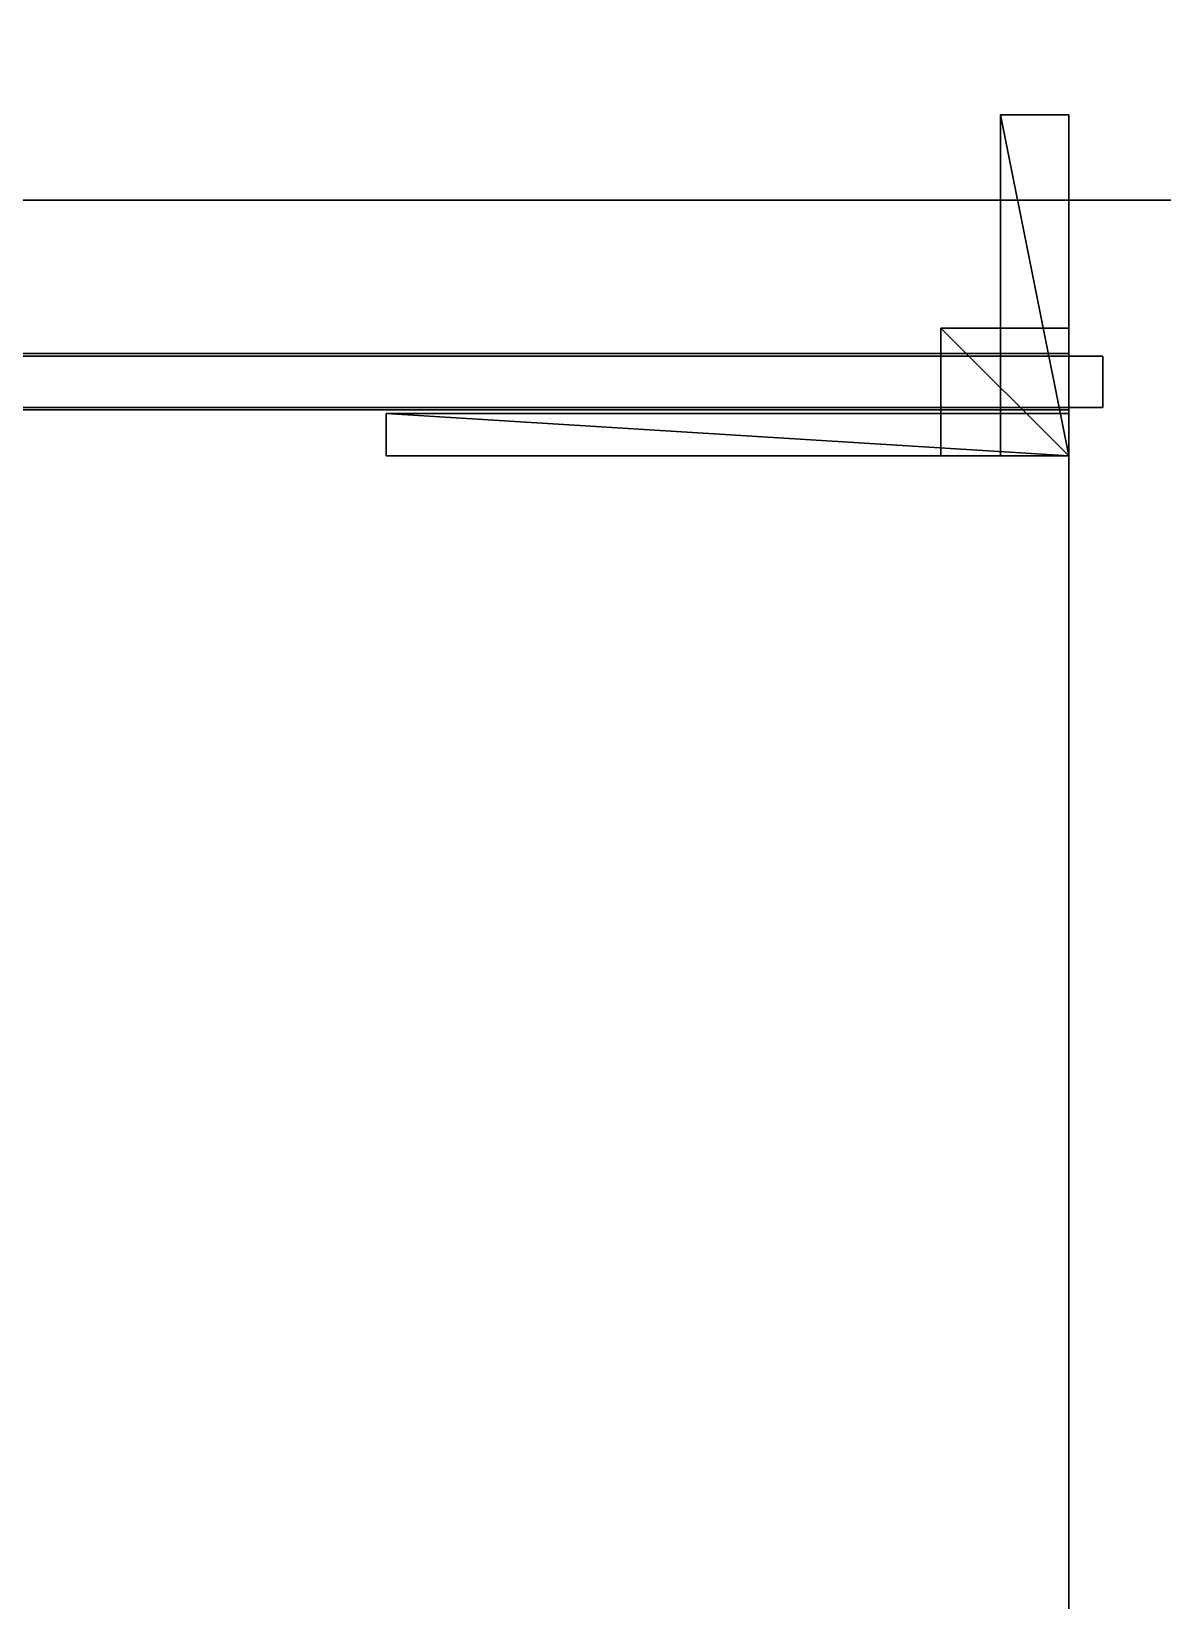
# Model space of a CAD drawing. Extents: x 0 to 5507, y -6518 to 0.
# Drawn here: x 1275.4 to 1408, y -1682.2 to -1498.2 of the extents above; entities that cross this region are included whole.
import ezdxf

# ---------------------------------------------------------------- set-up
doc = ezdxf.new("R2010")
doc.units = 0
for name, color, linetype in [('LAYER0', 7, 'CONTINUOUS'), ('LAYER1', 7, 'CONTINUOUS'), ('LAYER12', 2, 'CONTINUOUS'), ('LAYER13', 37, 'CONTINUOUS'), ('LAYER14', 253, 'CONTINUOUS'), ('LAYER15', 253, 'CONTINUOUS'), ('LAYER16', 253, 'CONTINUOUS'), ('LAYER17', 253, 'CONTINUOUS'), ('LAYER18', 253, 'CONTINUOUS'), ('LAYER19', 253, 'CONTINUOUS'), ('LAYER28', 2, 'CONTINUOUS'), ('LAYER29', 37, 'CONTINUOUS'), ('LAYER3', 45, 'CONTINUOUS'), ('LAYER30', 253, 'CONTINUOUS'), ('LAYER31', 253, 'CONTINUOUS'), ('LAYER32', 253, 'CONTINUOUS'), ('LAYER33', 253, 'CONTINUOUS'), ('LAYER34', 253, 'CONTINUOUS'), ('LAYER35', 253, 'CONTINUOUS'), ('LAYER36', 45, 'CONTINUOUS'), ('LAYER37', 45, 'CONTINUOUS'), ('LAYER38', 45, 'CONTINUOUS'), ('LAYER39', 45, 'CONTINUOUS'), ('LAYER40', 45, 'CONTINUOUS'), ('LAYER41', 45, 'CONTINUOUS'), ('LAYER42', 45, 'CONTINUOUS'), ('LAYER43', 45, 'CONTINUOUS'), ('LAYER44', 45, 'CONTINUOUS')]:
    doc.layers.add(name, color=color, linetype=linetype)

msp = doc.modelspace()

# ---------------------------------------------------------------- linework, layer by layer
at = {"layer": 'LAYER0', "invisible_edges": 1}
for points in [[(5507, 0), (0, -6518), (0, 0), (5507, 0)], [(5507, -6518, 5), (0, 0, 5), (0, -6518, 5), (5507, -6518, 5)], [(0, 0, 5), (5507, -6518, 5), (5507, 0, 5), (0, 0, 5)], [(0, -6518), (5507, 0), (5507, -6518), (0, -6518)]]:
    msp.add_3dface(points, dxfattribs=at)
at = {"layer": 'LAYER1'}
for points, invisible_edges in [([(1039, -1518, 5), (3202, -1368, 5), (3052, -1518, 5), (1039, -1518, 5)], 3), ([(3202, -1368, 5), (1039, -1518, 5), (1039, -1368, 5), (3202, -1368, 5)], 1), ([(3052, -1518, 2340), (1039, -1518, 5), (3052, -1518, 5), (3052, -1518, 2340)], 1), ([(1039, -1518, 5), (3052, -1518, 2340), (1039, -1518, 2340), (1039, -1518, 5)], 1)]:
    msp.add_3dface(points, dxfattribs=dict(at, invisible_edges=invisible_edges))
at = {"layer": 'LAYER12'}
for points in [[(1317, -1548, 2259.5), (1317, -1543, 2236.5), (1317, -1548, 2236.5), (1317, -1548, 2259.5)], [(1317, -1543, 2259.5), (1317, -1543, 2236.5), (1317, -1548, 2259.5), (1317, -1543, 2259.5)], [(1397, -1548, 2259.5), (1317, -1543, 2259.5), (1317, -1548, 2259.5), (1397, -1548, 2259.5)], [(1397, -1543, 2259.5), (1317, -1543, 2259.5), (1397, -1548, 2259.5), (1397, -1543, 2259.5)], [(1317, -1543, 2236.5), (1397, -1548, 2236.5), (1317, -1548, 2236.5), (1317, -1543, 2236.5)], [(1397, -1543, 2236.5), (1397, -1548, 2236.5), (1317, -1543, 2236.5), (1397, -1543, 2236.5)], [(1317, -1543, 2259.5), (1397, -1543, 2236.5), (1317, -1543, 2236.5), (1317, -1543, 2259.5)], [(1397, -1543, 2259.5), (1397, -1543, 2236.5), (1317, -1543, 2259.5), (1397, -1543, 2259.5)], [(1397, -1548, 2236.5), (1397, -1543, 2259.5), (1397, -1548, 2259.5), (1397, -1548, 2236.5)], [(1397, -1543, 2236.5), (1397, -1543, 2259.5), (1397, -1548, 2236.5), (1397, -1543, 2236.5)], [(1317, -1548, 2236.5), (1397, -1548, 2259.5), (1317, -1548, 2259.5), (1317, -1548, 2236.5)], [(1397, -1548, 2236.5), (1397, -1548, 2259.5), (1317, -1548, 2236.5), (1397, -1548, 2236.5)]]:
    msp.add_3dface(points, dxfattribs=at)
at = {"layer": 'LAYER13', "invisible_edges": 1}
for points in [[(1397, -1548, 2259.5), (1317, -1543, 2259.5), (1317, -1548, 2259.5), (1397, -1548, 2259.5)], [(1317, -1543, 2259.5), (1397, -1548, 2259.5), (1397, -1543, 2259.5), (1317, -1543, 2259.5)], [(1317, -1543, 2259.5), (1317, -1548, 2236.5), (1317, -1548, 2259.5), (1317, -1543, 2259.5)], [(1317, -1548, 2236.5), (1317, -1543, 2259.5), (1317, -1543, 2236.5), (1317, -1548, 2236.5)], [(1397, -1543, 2236.5), (1317, -1548, 2236.5), (1317, -1543, 2236.5), (1397, -1543, 2236.5)], [(1317, -1548, 2236.5), (1397, -1543, 2236.5), (1397, -1548, 2236.5), (1317, -1548, 2236.5)], [(1317, -1543, 2259.5), (1397, -1543, 2236.5), (1317, -1543, 2236.5), (1317, -1543, 2259.5)], [(1397, -1543, 2236.5), (1317, -1543, 2259.5), (1397, -1543, 2259.5), (1397, -1543, 2236.5)], [(1397, -1543, 2236.5), (1397, -1548, 2259.5), (1397, -1548, 2236.5), (1397, -1543, 2236.5)], [(1397, -1548, 2259.5), (1397, -1543, 2236.5), (1397, -1543, 2259.5), (1397, -1548, 2259.5)], [(1397, -1548, 2259.5), (1317, -1548, 2236.5), (1397, -1548, 2236.5), (1397, -1548, 2259.5)], [(1317, -1548, 2236.5), (1397, -1548, 2259.5), (1317, -1548, 2259.5), (1317, -1548, 2236.5)]]:
    msp.add_3dface(points, dxfattribs=at)
at = {"layer": 'LAYER14'}
for points in [[(1382, -1548, 2259.5), (1382, -1533, 2244.5), (1382, -1548, 2244.5), (1382, -1548, 2259.5)], [(1382, -1533, 2259.5), (1382, -1533, 2244.5), (1382, -1548, 2259.5), (1382, -1533, 2259.5)], [(1397, -1548, 2259.5), (1382, -1533, 2259.5), (1382, -1548, 2259.5), (1397, -1548, 2259.5)], [(1397, -1533, 2259.5), (1382, -1533, 2259.5), (1397, -1548, 2259.5), (1397, -1533, 2259.5)], [(1382, -1533, 2244.5), (1397, -1548, 2244.5), (1382, -1548, 2244.5), (1382, -1533, 2244.5)], [(1397, -1533, 2244.5), (1397, -1548, 2244.5), (1382, -1533, 2244.5), (1397, -1533, 2244.5)], [(1382, -1533, 2259.5), (1397, -1533, 2244.5), (1382, -1533, 2244.5), (1382, -1533, 2259.5)], [(1397, -1533, 2259.5), (1397, -1533, 2244.5), (1382, -1533, 2259.5), (1397, -1533, 2259.5)], [(1397, -1548, 2244.5), (1397, -1533, 2259.5), (1397, -1548, 2259.5), (1397, -1548, 2244.5)], [(1397, -1533, 2244.5), (1397, -1533, 2259.5), (1397, -1548, 2244.5), (1397, -1533, 2244.5)], [(1382, -1548, 2244.5), (1397, -1548, 2259.5), (1382, -1548, 2259.5), (1382, -1548, 2244.5)], [(1397, -1548, 2244.5), (1397, -1548, 2259.5), (1382, -1548, 2244.5), (1397, -1548, 2244.5)]]:
    msp.add_3dface(points, dxfattribs=at)
at = {"layer": 'LAYER15'}
for points in [[(1382, -1548, 2259.5), (1382, -1533, 2244.5), (1382, -1548, 2244.5), (1382, -1548, 2259.5)], [(1382, -1533, 2259.5), (1382, -1533, 2244.5), (1382, -1548, 2259.5), (1382, -1533, 2259.5)], [(1397, -1548, 2259.5), (1382, -1533, 2259.5), (1382, -1548, 2259.5), (1397, -1548, 2259.5)], [(1397, -1533, 2259.5), (1382, -1533, 2259.5), (1397, -1548, 2259.5), (1397, -1533, 2259.5)], [(1382, -1533, 2244.5), (1397, -1548, 2244.5), (1382, -1548, 2244.5), (1382, -1533, 2244.5)], [(1397, -1533, 2244.5), (1397, -1548, 2244.5), (1382, -1533, 2244.5), (1397, -1533, 2244.5)], [(1382, -1533, 2259.5), (1397, -1533, 2244.5), (1382, -1533, 2244.5), (1382, -1533, 2259.5)], [(1397, -1533, 2259.5), (1397, -1533, 2244.5), (1382, -1533, 2259.5), (1397, -1533, 2259.5)], [(1397, -1548, 2244.5), (1397, -1533, 2259.5), (1397, -1548, 2259.5), (1397, -1548, 2244.5)], [(1397, -1533, 2244.5), (1397, -1533, 2259.5), (1397, -1548, 2244.5), (1397, -1533, 2244.5)], [(1382, -1548, 2244.5), (1397, -1548, 2259.5), (1382, -1548, 2259.5), (1382, -1548, 2244.5)], [(1397, -1548, 2244.5), (1397, -1548, 2259.5), (1382, -1548, 2244.5), (1397, -1548, 2244.5)]]:
    msp.add_3dface(points, dxfattribs=at)
at = {"layer": 'LAYER16'}
for points in [[(1382, -1548, 2259.5), (1382, -1533, 2244.5), (1382, -1548, 2244.5), (1382, -1548, 2259.5)], [(1382, -1533, 2259.5), (1382, -1533, 2244.5), (1382, -1548, 2259.5), (1382, -1533, 2259.5)], [(1397, -1548, 2259.5), (1382, -1533, 2259.5), (1382, -1548, 2259.5), (1397, -1548, 2259.5)], [(1397, -1533, 2259.5), (1382, -1533, 2259.5), (1397, -1548, 2259.5), (1397, -1533, 2259.5)], [(1382, -1533, 2244.5), (1397, -1548, 2244.5), (1382, -1548, 2244.5), (1382, -1533, 2244.5)], [(1397, -1533, 2244.5), (1397, -1548, 2244.5), (1382, -1533, 2244.5), (1397, -1533, 2244.5)], [(1382, -1533, 2259.5), (1397, -1533, 2244.5), (1382, -1533, 2244.5), (1382, -1533, 2259.5)], [(1397, -1533, 2259.5), (1397, -1533, 2244.5), (1382, -1533, 2259.5), (1397, -1533, 2259.5)], [(1397, -1548, 2244.5), (1397, -1533, 2259.5), (1397, -1548, 2259.5), (1397, -1548, 2244.5)], [(1397, -1533, 2244.5), (1397, -1533, 2259.5), (1397, -1548, 2244.5), (1397, -1533, 2244.5)], [(1382, -1548, 2244.5), (1397, -1548, 2259.5), (1382, -1548, 2259.5), (1382, -1548, 2244.5)], [(1397, -1548, 2244.5), (1397, -1548, 2259.5), (1382, -1548, 2244.5), (1397, -1548, 2244.5)]]:
    msp.add_3dface(points, dxfattribs=at)
at = {"layer": 'LAYER17'}
for points in [[(1382, -1548, 2259.5), (1382, -1533, 2244.5), (1382, -1548, 2244.5), (1382, -1548, 2259.5)], [(1382, -1533, 2259.5), (1382, -1533, 2244.5), (1382, -1548, 2259.5), (1382, -1533, 2259.5)], [(1397, -1548, 2259.5), (1382, -1533, 2259.5), (1382, -1548, 2259.5), (1397, -1548, 2259.5)], [(1397, -1533, 2259.5), (1382, -1533, 2259.5), (1397, -1548, 2259.5), (1397, -1533, 2259.5)], [(1382, -1533, 2244.5), (1397, -1548, 2244.5), (1382, -1548, 2244.5), (1382, -1533, 2244.5)], [(1397, -1533, 2244.5), (1397, -1548, 2244.5), (1382, -1533, 2244.5), (1397, -1533, 2244.5)], [(1382, -1533, 2259.5), (1397, -1533, 2244.5), (1382, -1533, 2244.5), (1382, -1533, 2259.5)], [(1397, -1533, 2259.5), (1397, -1533, 2244.5), (1382, -1533, 2259.5), (1397, -1533, 2259.5)], [(1397, -1548, 2244.5), (1397, -1533, 2259.5), (1397, -1548, 2259.5), (1397, -1548, 2244.5)], [(1397, -1533, 2244.5), (1397, -1533, 2259.5), (1397, -1548, 2244.5), (1397, -1533, 2244.5)], [(1382, -1548, 2244.5), (1397, -1548, 2259.5), (1382, -1548, 2259.5), (1382, -1548, 2244.5)], [(1397, -1548, 2244.5), (1397, -1548, 2259.5), (1382, -1548, 2244.5), (1397, -1548, 2244.5)]]:
    msp.add_3dface(points, dxfattribs=at)
at = {"layer": 'LAYER18'}
for points in [[(1389, -1548, 2259.5), (1389, -1508, 2251.5), (1389, -1548, 2251.5), (1389, -1548, 2259.5)], [(1389, -1508, 2259.5), (1389, -1508, 2251.5), (1389, -1548, 2259.5), (1389, -1508, 2259.5)], [(1397, -1548, 2259.5), (1389, -1508, 2259.5), (1389, -1548, 2259.5), (1397, -1548, 2259.5)], [(1397, -1508, 2259.5), (1389, -1508, 2259.5), (1397, -1548, 2259.5), (1397, -1508, 2259.5)], [(1389, -1508, 2251.5), (1397, -1548, 2251.5), (1389, -1548, 2251.5), (1389, -1508, 2251.5)], [(1397, -1508, 2251.5), (1397, -1548, 2251.5), (1389, -1508, 2251.5), (1397, -1508, 2251.5)], [(1389, -1508, 2259.5), (1397, -1508, 2251.5), (1389, -1508, 2251.5), (1389, -1508, 2259.5)], [(1397, -1508, 2259.5), (1397, -1508, 2251.5), (1389, -1508, 2259.5), (1397, -1508, 2259.5)], [(1397, -1548, 2251.5), (1397, -1508, 2259.5), (1397, -1548, 2259.5), (1397, -1548, 2251.5)], [(1397, -1508, 2251.5), (1397, -1508, 2259.5), (1397, -1548, 2251.5), (1397, -1508, 2251.5)], [(1389, -1548, 2251.5), (1397, -1548, 2259.5), (1389, -1548, 2259.5), (1389, -1548, 2251.5)], [(1397, -1548, 2251.5), (1397, -1548, 2259.5), (1389, -1548, 2251.5), (1397, -1548, 2251.5)]]:
    msp.add_3dface(points, dxfattribs=at)
at = {"layer": 'LAYER19'}
for points in [[(1317, -1548, 2259.5), (1317, -1543, 2243.5), (1317, -1548, 2243.5), (1317, -1548, 2259.5)], [(1317, -1543, 2259.5), (1317, -1543, 2243.5), (1317, -1548, 2259.5), (1317, -1543, 2259.5)], [(1397, -1548, 2259.5), (1317, -1543, 2259.5), (1317, -1548, 2259.5), (1397, -1548, 2259.5)], [(1397, -1543, 2259.5), (1317, -1543, 2259.5), (1397, -1548, 2259.5), (1397, -1543, 2259.5)], [(1317, -1543, 2243.5), (1397, -1548, 2243.5), (1317, -1548, 2243.5), (1317, -1543, 2243.5)], [(1397, -1543, 2243.5), (1397, -1548, 2243.5), (1317, -1543, 2243.5), (1397, -1543, 2243.5)], [(1317, -1543, 2259.5), (1397, -1543, 2243.5), (1317, -1543, 2243.5), (1317, -1543, 2259.5)], [(1397, -1543, 2259.5), (1397, -1543, 2243.5), (1317, -1543, 2259.5), (1397, -1543, 2259.5)], [(1397, -1548, 2243.5), (1397, -1543, 2259.5), (1397, -1548, 2259.5), (1397, -1548, 2243.5)], [(1397, -1543, 2243.5), (1397, -1543, 2259.5), (1397, -1548, 2243.5), (1397, -1543, 2243.5)], [(1317, -1548, 2243.5), (1397, -1548, 2259.5), (1317, -1548, 2259.5), (1317, -1548, 2243.5)], [(1397, -1548, 2243.5), (1397, -1548, 2259.5), (1317, -1548, 2243.5), (1397, -1548, 2243.5)]]:
    msp.add_3dface(points, dxfattribs=at)
at = {"layer": 'LAYER28'}
for points in [[(1317, -1548, 1182), (1317, -1543, 1159), (1317, -1548, 1159), (1317, -1548, 1182)], [(1317, -1543, 1182), (1317, -1543, 1159), (1317, -1548, 1182), (1317, -1543, 1182)], [(1397, -1548, 1182), (1317, -1543, 1182), (1317, -1548, 1182), (1397, -1548, 1182)], [(1397, -1543, 1182), (1317, -1543, 1182), (1397, -1548, 1182), (1397, -1543, 1182)], [(1317, -1543, 1159), (1397, -1548, 1159), (1317, -1548, 1159), (1317, -1543, 1159)], [(1397, -1543, 1159), (1397, -1548, 1159), (1317, -1543, 1159), (1397, -1543, 1159)], [(1317, -1543, 1182), (1397, -1543, 1159), (1317, -1543, 1159), (1317, -1543, 1182)], [(1397, -1543, 1182), (1397, -1543, 1159), (1317, -1543, 1182), (1397, -1543, 1182)], [(1397, -1548, 1159), (1397, -1543, 1182), (1397, -1548, 1182), (1397, -1548, 1159)], [(1397, -1543, 1159), (1397, -1543, 1182), (1397, -1548, 1159), (1397, -1543, 1159)], [(1317, -1548, 1159), (1397, -1548, 1182), (1317, -1548, 1182), (1317, -1548, 1159)], [(1397, -1548, 1159), (1397, -1548, 1182), (1317, -1548, 1159), (1397, -1548, 1159)]]:
    msp.add_3dface(points, dxfattribs=at)
at = {"layer": 'LAYER29', "invisible_edges": 1}
for points in [[(1397, -1548, 1182), (1317, -1543, 1182), (1317, -1548, 1182), (1397, -1548, 1182)], [(1317, -1543, 1182), (1397, -1548, 1182), (1397, -1543, 1182), (1317, -1543, 1182)], [(1317, -1543, 1182), (1317, -1548, 1159), (1317, -1548, 1182), (1317, -1543, 1182)], [(1317, -1548, 1159), (1317, -1543, 1182), (1317, -1543, 1159), (1317, -1548, 1159)], [(1397, -1543, 1159), (1317, -1548, 1159), (1317, -1543, 1159), (1397, -1543, 1159)], [(1317, -1548, 1159), (1397, -1543, 1159), (1397, -1548, 1159), (1317, -1548, 1159)], [(1317, -1543, 1182), (1397, -1543, 1159), (1317, -1543, 1159), (1317, -1543, 1182)], [(1397, -1543, 1159), (1317, -1543, 1182), (1397, -1543, 1182), (1397, -1543, 1159)], [(1397, -1543, 1159), (1397, -1548, 1182), (1397, -1548, 1159), (1397, -1543, 1159)], [(1397, -1548, 1182), (1397, -1543, 1159), (1397, -1543, 1182), (1397, -1548, 1182)], [(1397, -1548, 1182), (1317, -1548, 1159), (1397, -1548, 1159), (1397, -1548, 1182)], [(1317, -1548, 1159), (1397, -1548, 1182), (1317, -1548, 1182), (1317, -1548, 1159)]]:
    msp.add_3dface(points, dxfattribs=at)
at = {"layer": 'LAYER3', "invisible_edges": 1}
for points in [[(1397, -1518, 110), (1397, -2168, 2290), (1397, -1518, 2290), (1397, -1518, 110)], [(1397, -2168, 2290), (1397, -1518, 110), (1397, -2168, 110), (1397, -2168, 2290)], [(1397, -1518, 110), (1415, -2168, 110), (1397, -2168, 110), (1397, -1518, 110)], [(1415, -2168, 110), (1397, -1518, 110), (1415, -1518, 110), (1415, -2168, 110)], [(1415, -1518, 2290), (1397, -2168, 2290), (1415, -2168, 2290), (1415, -1518, 2290)], [(1397, -2168, 2290), (1415, -1518, 2290), (1397, -1518, 2290), (1397, -2168, 2290)], [(1415, -1518, 2290), (1397, -1518, 110), (1397, -1518, 2290), (1415, -1518, 2290)], [(1397, -1518, 110), (1415, -1518, 2290), (1415, -1518, 110), (1397, -1518, 110)]]:
    msp.add_3dface(points, dxfattribs=at)
at = {"layer": 'LAYER30'}
for points in [[(1382, -1548, 1182), (1382, -1533, 1167), (1382, -1548, 1167), (1382, -1548, 1182)], [(1382, -1533, 1182), (1382, -1533, 1167), (1382, -1548, 1182), (1382, -1533, 1182)], [(1397, -1548, 1182), (1382, -1533, 1182), (1382, -1548, 1182), (1397, -1548, 1182)], [(1397, -1533, 1182), (1382, -1533, 1182), (1397, -1548, 1182), (1397, -1533, 1182)], [(1382, -1533, 1167), (1397, -1548, 1167), (1382, -1548, 1167), (1382, -1533, 1167)], [(1397, -1533, 1167), (1397, -1548, 1167), (1382, -1533, 1167), (1397, -1533, 1167)], [(1382, -1533, 1182), (1397, -1533, 1167), (1382, -1533, 1167), (1382, -1533, 1182)], [(1397, -1533, 1182), (1397, -1533, 1167), (1382, -1533, 1182), (1397, -1533, 1182)], [(1397, -1548, 1167), (1397, -1533, 1182), (1397, -1548, 1182), (1397, -1548, 1167)], [(1397, -1533, 1167), (1397, -1533, 1182), (1397, -1548, 1167), (1397, -1533, 1167)], [(1382, -1548, 1167), (1397, -1548, 1182), (1382, -1548, 1182), (1382, -1548, 1167)], [(1397, -1548, 1167), (1397, -1548, 1182), (1382, -1548, 1167), (1397, -1548, 1167)]]:
    msp.add_3dface(points, dxfattribs=at)
at = {"layer": 'LAYER31'}
for points in [[(1382, -1548, 1182), (1382, -1533, 1167), (1382, -1548, 1167), (1382, -1548, 1182)], [(1382, -1533, 1182), (1382, -1533, 1167), (1382, -1548, 1182), (1382, -1533, 1182)], [(1397, -1548, 1182), (1382, -1533, 1182), (1382, -1548, 1182), (1397, -1548, 1182)], [(1397, -1533, 1182), (1382, -1533, 1182), (1397, -1548, 1182), (1397, -1533, 1182)], [(1382, -1533, 1167), (1397, -1548, 1167), (1382, -1548, 1167), (1382, -1533, 1167)], [(1397, -1533, 1167), (1397, -1548, 1167), (1382, -1533, 1167), (1397, -1533, 1167)], [(1382, -1533, 1182), (1397, -1533, 1167), (1382, -1533, 1167), (1382, -1533, 1182)], [(1397, -1533, 1182), (1397, -1533, 1167), (1382, -1533, 1182), (1397, -1533, 1182)], [(1397, -1548, 1167), (1397, -1533, 1182), (1397, -1548, 1182), (1397, -1548, 1167)], [(1397, -1533, 1167), (1397, -1533, 1182), (1397, -1548, 1167), (1397, -1533, 1167)], [(1382, -1548, 1167), (1397, -1548, 1182), (1382, -1548, 1182), (1382, -1548, 1167)], [(1397, -1548, 1167), (1397, -1548, 1182), (1382, -1548, 1167), (1397, -1548, 1167)]]:
    msp.add_3dface(points, dxfattribs=at)
at = {"layer": 'LAYER32'}
for points in [[(1382, -1548, 1182), (1382, -1533, 1167), (1382, -1548, 1167), (1382, -1548, 1182)], [(1382, -1533, 1182), (1382, -1533, 1167), (1382, -1548, 1182), (1382, -1533, 1182)], [(1397, -1548, 1182), (1382, -1533, 1182), (1382, -1548, 1182), (1397, -1548, 1182)], [(1397, -1533, 1182), (1382, -1533, 1182), (1397, -1548, 1182), (1397, -1533, 1182)], [(1382, -1533, 1167), (1397, -1548, 1167), (1382, -1548, 1167), (1382, -1533, 1167)], [(1397, -1533, 1167), (1397, -1548, 1167), (1382, -1533, 1167), (1397, -1533, 1167)], [(1382, -1533, 1182), (1397, -1533, 1167), (1382, -1533, 1167), (1382, -1533, 1182)], [(1397, -1533, 1182), (1397, -1533, 1167), (1382, -1533, 1182), (1397, -1533, 1182)], [(1397, -1548, 1167), (1397, -1533, 1182), (1397, -1548, 1182), (1397, -1548, 1167)], [(1397, -1533, 1167), (1397, -1533, 1182), (1397, -1548, 1167), (1397, -1533, 1167)], [(1382, -1548, 1167), (1397, -1548, 1182), (1382, -1548, 1182), (1382, -1548, 1167)], [(1397, -1548, 1167), (1397, -1548, 1182), (1382, -1548, 1167), (1397, -1548, 1167)]]:
    msp.add_3dface(points, dxfattribs=at)
at = {"layer": 'LAYER33'}
for points in [[(1382, -1548, 1182), (1382, -1533, 1167), (1382, -1548, 1167), (1382, -1548, 1182)], [(1382, -1533, 1182), (1382, -1533, 1167), (1382, -1548, 1182), (1382, -1533, 1182)], [(1397, -1548, 1182), (1382, -1533, 1182), (1382, -1548, 1182), (1397, -1548, 1182)], [(1397, -1533, 1182), (1382, -1533, 1182), (1397, -1548, 1182), (1397, -1533, 1182)], [(1382, -1533, 1167), (1397, -1548, 1167), (1382, -1548, 1167), (1382, -1533, 1167)], [(1397, -1533, 1167), (1397, -1548, 1167), (1382, -1533, 1167), (1397, -1533, 1167)], [(1382, -1533, 1182), (1397, -1533, 1167), (1382, -1533, 1167), (1382, -1533, 1182)], [(1397, -1533, 1182), (1397, -1533, 1167), (1382, -1533, 1182), (1397, -1533, 1182)], [(1397, -1548, 1167), (1397, -1533, 1182), (1397, -1548, 1182), (1397, -1548, 1167)], [(1397, -1533, 1167), (1397, -1533, 1182), (1397, -1548, 1167), (1397, -1533, 1167)], [(1382, -1548, 1167), (1397, -1548, 1182), (1382, -1548, 1182), (1382, -1548, 1167)], [(1397, -1548, 1167), (1397, -1548, 1182), (1382, -1548, 1167), (1397, -1548, 1167)]]:
    msp.add_3dface(points, dxfattribs=at)
at = {"layer": 'LAYER34'}
for points in [[(1389, -1548, 1182), (1389, -1508, 1174), (1389, -1548, 1174), (1389, -1548, 1182)], [(1389, -1508, 1182), (1389, -1508, 1174), (1389, -1548, 1182), (1389, -1508, 1182)], [(1397, -1548, 1182), (1389, -1508, 1182), (1389, -1548, 1182), (1397, -1548, 1182)], [(1397, -1508, 1182), (1389, -1508, 1182), (1397, -1548, 1182), (1397, -1508, 1182)], [(1389, -1508, 1174), (1397, -1548, 1174), (1389, -1548, 1174), (1389, -1508, 1174)], [(1397, -1508, 1174), (1397, -1548, 1174), (1389, -1508, 1174), (1397, -1508, 1174)], [(1389, -1508, 1182), (1397, -1508, 1174), (1389, -1508, 1174), (1389, -1508, 1182)], [(1397, -1508, 1182), (1397, -1508, 1174), (1389, -1508, 1182), (1397, -1508, 1182)], [(1397, -1548, 1174), (1397, -1508, 1182), (1397, -1548, 1182), (1397, -1548, 1174)], [(1397, -1508, 1174), (1397, -1508, 1182), (1397, -1548, 1174), (1397, -1508, 1174)], [(1389, -1548, 1174), (1397, -1548, 1182), (1389, -1548, 1182), (1389, -1548, 1174)], [(1397, -1548, 1174), (1397, -1548, 1182), (1389, -1548, 1174), (1397, -1548, 1174)]]:
    msp.add_3dface(points, dxfattribs=at)
at = {"layer": 'LAYER35'}
for points in [[(1317, -1548, 1182), (1317, -1543, 1166), (1317, -1548, 1166), (1317, -1548, 1182)], [(1317, -1543, 1182), (1317, -1543, 1166), (1317, -1548, 1182), (1317, -1543, 1182)], [(1397, -1548, 1182), (1317, -1543, 1182), (1317, -1548, 1182), (1397, -1548, 1182)], [(1397, -1543, 1182), (1317, -1543, 1182), (1397, -1548, 1182), (1397, -1543, 1182)], [(1317, -1543, 1166), (1397, -1548, 1166), (1317, -1548, 1166), (1317, -1543, 1166)], [(1397, -1543, 1166), (1397, -1548, 1166), (1317, -1543, 1166), (1397, -1543, 1166)], [(1317, -1543, 1182), (1397, -1543, 1166), (1317, -1543, 1166), (1317, -1543, 1182)], [(1397, -1543, 1182), (1397, -1543, 1166), (1317, -1543, 1182), (1397, -1543, 1182)], [(1397, -1548, 1166), (1397, -1543, 1182), (1397, -1548, 1182), (1397, -1548, 1166)], [(1397, -1543, 1166), (1397, -1543, 1182), (1397, -1548, 1166), (1397, -1543, 1166)], [(1317, -1548, 1166), (1397, -1548, 1182), (1317, -1548, 1182), (1317, -1548, 1166)], [(1397, -1548, 1166), (1397, -1548, 1182), (1317, -1548, 1166), (1397, -1548, 1166)]]:
    msp.add_3dface(points, dxfattribs=at)
at = {"layer": 'LAYER36', "invisible_edges": 1}
for points in [[(1397, -1518, 111), (1077, -2168, 111), (1077, -1518, 111), (1397, -1518, 111)], [(1077, -2168, 111), (1397, -1518, 111), (1397, -2168, 111), (1077, -2168, 111)], [(1077, -1518, 129), (1397, -1518, 111), (1077, -1518, 111), (1077, -1518, 129)], [(1397, -1518, 111), (1077, -1518, 129), (1397, -1518, 129), (1397, -1518, 111)], [(1397, -2168, 129), (1077, -1518, 129), (1077, -2168, 129), (1397, -2168, 129)], [(1077, -1518, 129), (1397, -2168, 129), (1397, -1518, 129), (1077, -1518, 129)], [(1397, -1518, 111), (1397, -2168, 129), (1397, -2168, 111), (1397, -1518, 111)], [(1397, -2168, 129), (1397, -1518, 111), (1397, -1518, 129), (1397, -2168, 129)]]:
    msp.add_3dface(points, dxfattribs=at)
at = {"layer": 'LAYER37', "invisible_edges": 1}
for points in [[(1077, -1518, 2289), (1397, -2168, 2289), (1397, -1518, 2289), (1077, -1518, 2289)], [(1397, -2168, 2289), (1077, -1518, 2289), (1077, -2168, 2289), (1397, -2168, 2289)], [(1397, -1518, 2271), (1077, -1518, 2289), (1397, -1518, 2289), (1397, -1518, 2271)], [(1077, -1518, 2289), (1397, -1518, 2271), (1077, -1518, 2271), (1077, -1518, 2289)], [(1077, -2168, 2271), (1397, -1518, 2271), (1397, -2168, 2271), (1077, -2168, 2271)], [(1397, -1518, 2271), (1077, -2168, 2271), (1077, -1518, 2271), (1397, -1518, 2271)], [(1397, -1518, 2271), (1397, -2168, 2289), (1397, -2168, 2271), (1397, -1518, 2271)], [(1397, -2168, 2289), (1397, -1518, 2271), (1397, -1518, 2289), (1397, -2168, 2289)]]:
    msp.add_3dface(points, dxfattribs=at)
at = {"layer": 'LAYER38', "invisible_edges": 1}
for points in [[(1401, -1536.3, 125), (1073, -1542.3, 125), (1073, -1536.3, 125), (1401, -1536.3, 125)], [(1073, -1542.3, 125), (1401, -1536.3, 125), (1401, -1542.3, 125), (1073, -1542.3, 125)], [(1401, -1542.3, 2275), (1073, -1536.3, 2275), (1073, -1542.3, 2275), (1401, -1542.3, 2275)], [(1073, -1536.3, 2275), (1401, -1542.3, 2275), (1401, -1536.3, 2275), (1073, -1536.3, 2275)], [(1073, -1536.3, 2275), (1401, -1536.3, 125), (1073, -1536.3, 125), (1073, -1536.3, 2275)], [(1401, -1536.3, 125), (1073, -1536.3, 2275), (1401, -1536.3, 2275), (1401, -1536.3, 125)], [(1401, -1536.3, 125), (1401, -1542.3, 2275), (1401, -1542.3, 125), (1401, -1536.3, 125)], [(1401, -1542.3, 2275), (1401, -1536.3, 125), (1401, -1536.3, 2275), (1401, -1542.3, 2275)], [(1401, -1542.3, 2275), (1073, -1542.3, 125), (1401, -1542.3, 125), (1401, -1542.3, 2275)], [(1073, -1542.3, 125), (1401, -1542.3, 2275), (1073, -1542.3, 2275), (1073, -1542.3, 125)]]:
    msp.add_3dface(points, dxfattribs=at)
at = {"layer": 'LAYER39', "invisible_edges": 1}
for points in [[(1397, -1518, 1191), (1077, -1518, 1071), (1077, -1518, 1191), (1397, -1518, 1191)], [(1077, -1518, 1071), (1397, -1518, 1191), (1397, -1518, 1071), (1077, -1518, 1071)], [(1397, -1536, 1071), (1077, -1518, 1071), (1397, -1518, 1071), (1397, -1536, 1071)], [(1077, -1518, 1071), (1397, -1536, 1071), (1077, -1536, 1071), (1077, -1518, 1071)], [(1077, -1536, 1191), (1397, -1518, 1191), (1077, -1518, 1191), (1077, -1536, 1191)], [(1397, -1518, 1191), (1077, -1536, 1191), (1397, -1536, 1191), (1397, -1518, 1191)], [(1397, -1518, 1191), (1397, -1536, 1071), (1397, -1518, 1071), (1397, -1518, 1191)], [(1397, -1536, 1071), (1397, -1518, 1191), (1397, -1536, 1191), (1397, -1536, 1071)], [(1397, -1536, 1071), (1077, -1536, 1191), (1077, -1536, 1071), (1397, -1536, 1071)], [(1077, -1536, 1191), (1397, -1536, 1071), (1397, -1536, 1191), (1077, -1536, 1191)]]:
    msp.add_3dface(points, dxfattribs=at)
at = {"layer": 'LAYER40', "invisible_edges": 1}
for points in [[(1397, -1518, 2271), (1077, -1518, 2151), (1077, -1518, 2271), (1397, -1518, 2271)], [(1077, -1518, 2151), (1397, -1518, 2271), (1397, -1518, 2151), (1077, -1518, 2151)], [(1397, -1536, 2151), (1077, -1518, 2151), (1397, -1518, 2151), (1397, -1536, 2151)], [(1077, -1518, 2151), (1397, -1536, 2151), (1077, -1536, 2151), (1077, -1518, 2151)], [(1077, -1536, 2271), (1397, -1518, 2271), (1077, -1518, 2271), (1077, -1536, 2271)], [(1397, -1518, 2271), (1077, -1536, 2271), (1397, -1536, 2271), (1397, -1518, 2271)], [(1397, -1518, 2271), (1397, -1536, 2151), (1397, -1518, 2151), (1397, -1518, 2271)], [(1397, -1536, 2151), (1397, -1518, 2271), (1397, -1536, 2271), (1397, -1536, 2151)], [(1397, -1536, 2151), (1077, -1536, 2271), (1077, -1536, 2151), (1397, -1536, 2151)], [(1077, -1536, 2271), (1397, -1536, 2151), (1397, -1536, 2271), (1077, -1536, 2271)]]:
    msp.add_3dface(points, dxfattribs=at)
at = {"layer": 'LAYER41', "invisible_edges": 1}
for points in [[(1077, -1542.6, 561), (1397, -2168, 561), (1397, -1542.6, 561), (1077, -1542.6, 561)], [(1397, -2168, 561), (1077, -1542.6, 561), (1077, -2168, 561), (1397, -2168, 561)], [(1397, -1542.6, 543), (1077, -1542.6, 561), (1397, -1542.6, 561), (1397, -1542.6, 543)], [(1077, -1542.6, 561), (1397, -1542.6, 543), (1077, -1542.6, 543), (1077, -1542.6, 561)], [(1077, -2168, 543), (1397, -1542.6, 543), (1397, -2168, 543), (1077, -2168, 543)], [(1397, -1542.6, 543), (1077, -2168, 543), (1077, -1542.6, 543), (1397, -1542.6, 543)], [(1397, -1542.6, 543), (1397, -2168, 561), (1397, -2168, 543), (1397, -1542.6, 543)], [(1397, -2168, 561), (1397, -1542.6, 543), (1397, -1542.6, 561), (1397, -2168, 561)]]:
    msp.add_3dface(points, dxfattribs=at)
at = {"layer": 'LAYER42', "invisible_edges": 1}
for points in [[(1077, -1542.6, 993), (1397, -2168, 993), (1397, -1542.6, 993), (1077, -1542.6, 993)], [(1397, -2168, 993), (1077, -1542.6, 993), (1077, -2168, 993), (1397, -2168, 993)], [(1397, -1542.6, 975), (1077, -1542.6, 993), (1397, -1542.6, 993), (1397, -1542.6, 975)], [(1077, -1542.6, 993), (1397, -1542.6, 975), (1077, -1542.6, 975), (1077, -1542.6, 993)], [(1077, -2168, 975), (1397, -1542.6, 975), (1397, -2168, 975), (1077, -2168, 975)], [(1397, -1542.6, 975), (1077, -2168, 975), (1077, -1542.6, 975), (1397, -1542.6, 975)], [(1397, -1542.6, 975), (1397, -2168, 993), (1397, -2168, 975), (1397, -1542.6, 975)], [(1397, -2168, 993), (1397, -1542.6, 975), (1397, -1542.6, 993), (1397, -2168, 993)]]:
    msp.add_3dface(points, dxfattribs=at)
at = {"layer": 'LAYER43', "invisible_edges": 1}
for points in [[(1077, -1542.6, 1425), (1397, -2168, 1425), (1397, -1542.6, 1425), (1077, -1542.6, 1425)], [(1397, -2168, 1425), (1077, -1542.6, 1425), (1077, -2168, 1425), (1397, -2168, 1425)], [(1397, -1542.6, 1407), (1077, -1542.6, 1425), (1397, -1542.6, 1425), (1397, -1542.6, 1407)], [(1077, -1542.6, 1425), (1397, -1542.6, 1407), (1077, -1542.6, 1407), (1077, -1542.6, 1425)], [(1077, -2168, 1407), (1397, -1542.6, 1407), (1397, -2168, 1407), (1077, -2168, 1407)], [(1397, -1542.6, 1407), (1077, -2168, 1407), (1077, -1542.6, 1407), (1397, -1542.6, 1407)], [(1397, -1542.6, 1407), (1397, -2168, 1425), (1397, -2168, 1407), (1397, -1542.6, 1407)], [(1397, -2168, 1425), (1397, -1542.6, 1407), (1397, -1542.6, 1425), (1397, -2168, 1425)]]:
    msp.add_3dface(points, dxfattribs=at)
at = {"layer": 'LAYER44', "invisible_edges": 1}
for points in [[(1077, -1542.6, 1857), (1397, -2168, 1857), (1397, -1542.6, 1857), (1077, -1542.6, 1857)], [(1397, -2168, 1857), (1077, -1542.6, 1857), (1077, -2168, 1857), (1397, -2168, 1857)], [(1397, -1542.6, 1839), (1077, -1542.6, 1857), (1397, -1542.6, 1857), (1397, -1542.6, 1839)], [(1077, -1542.6, 1857), (1397, -1542.6, 1839), (1077, -1542.6, 1839), (1077, -1542.6, 1857)], [(1077, -2168, 1839), (1397, -1542.6, 1839), (1397, -2168, 1839), (1077, -2168, 1839)], [(1397, -1542.6, 1839), (1077, -2168, 1839), (1077, -1542.6, 1839), (1397, -1542.6, 1839)], [(1397, -1542.6, 1839), (1397, -2168, 1857), (1397, -2168, 1839), (1397, -1542.6, 1839)], [(1397, -2168, 1857), (1397, -1542.6, 1839), (1397, -1542.6, 1857), (1397, -2168, 1857)]]:
    msp.add_3dface(points, dxfattribs=at)

# ---------------------------------------------------------------- meshes
at = {"layer": 'LAYER1'}
mesh = msp.add_polymesh((3, 2), dxfattribs=at)
for k, corner in enumerate([(3052, -1518, 2340), (1039, -1518, 2340), (3052, -6518, 2340), (3052, -1518, 2340), (3202, -6518, 2340), (3202, -1368, 2340)]):
    mesh.set_mesh_vertex(divmod(k, 2), corner)

doc.saveas('drawing.dxf')
